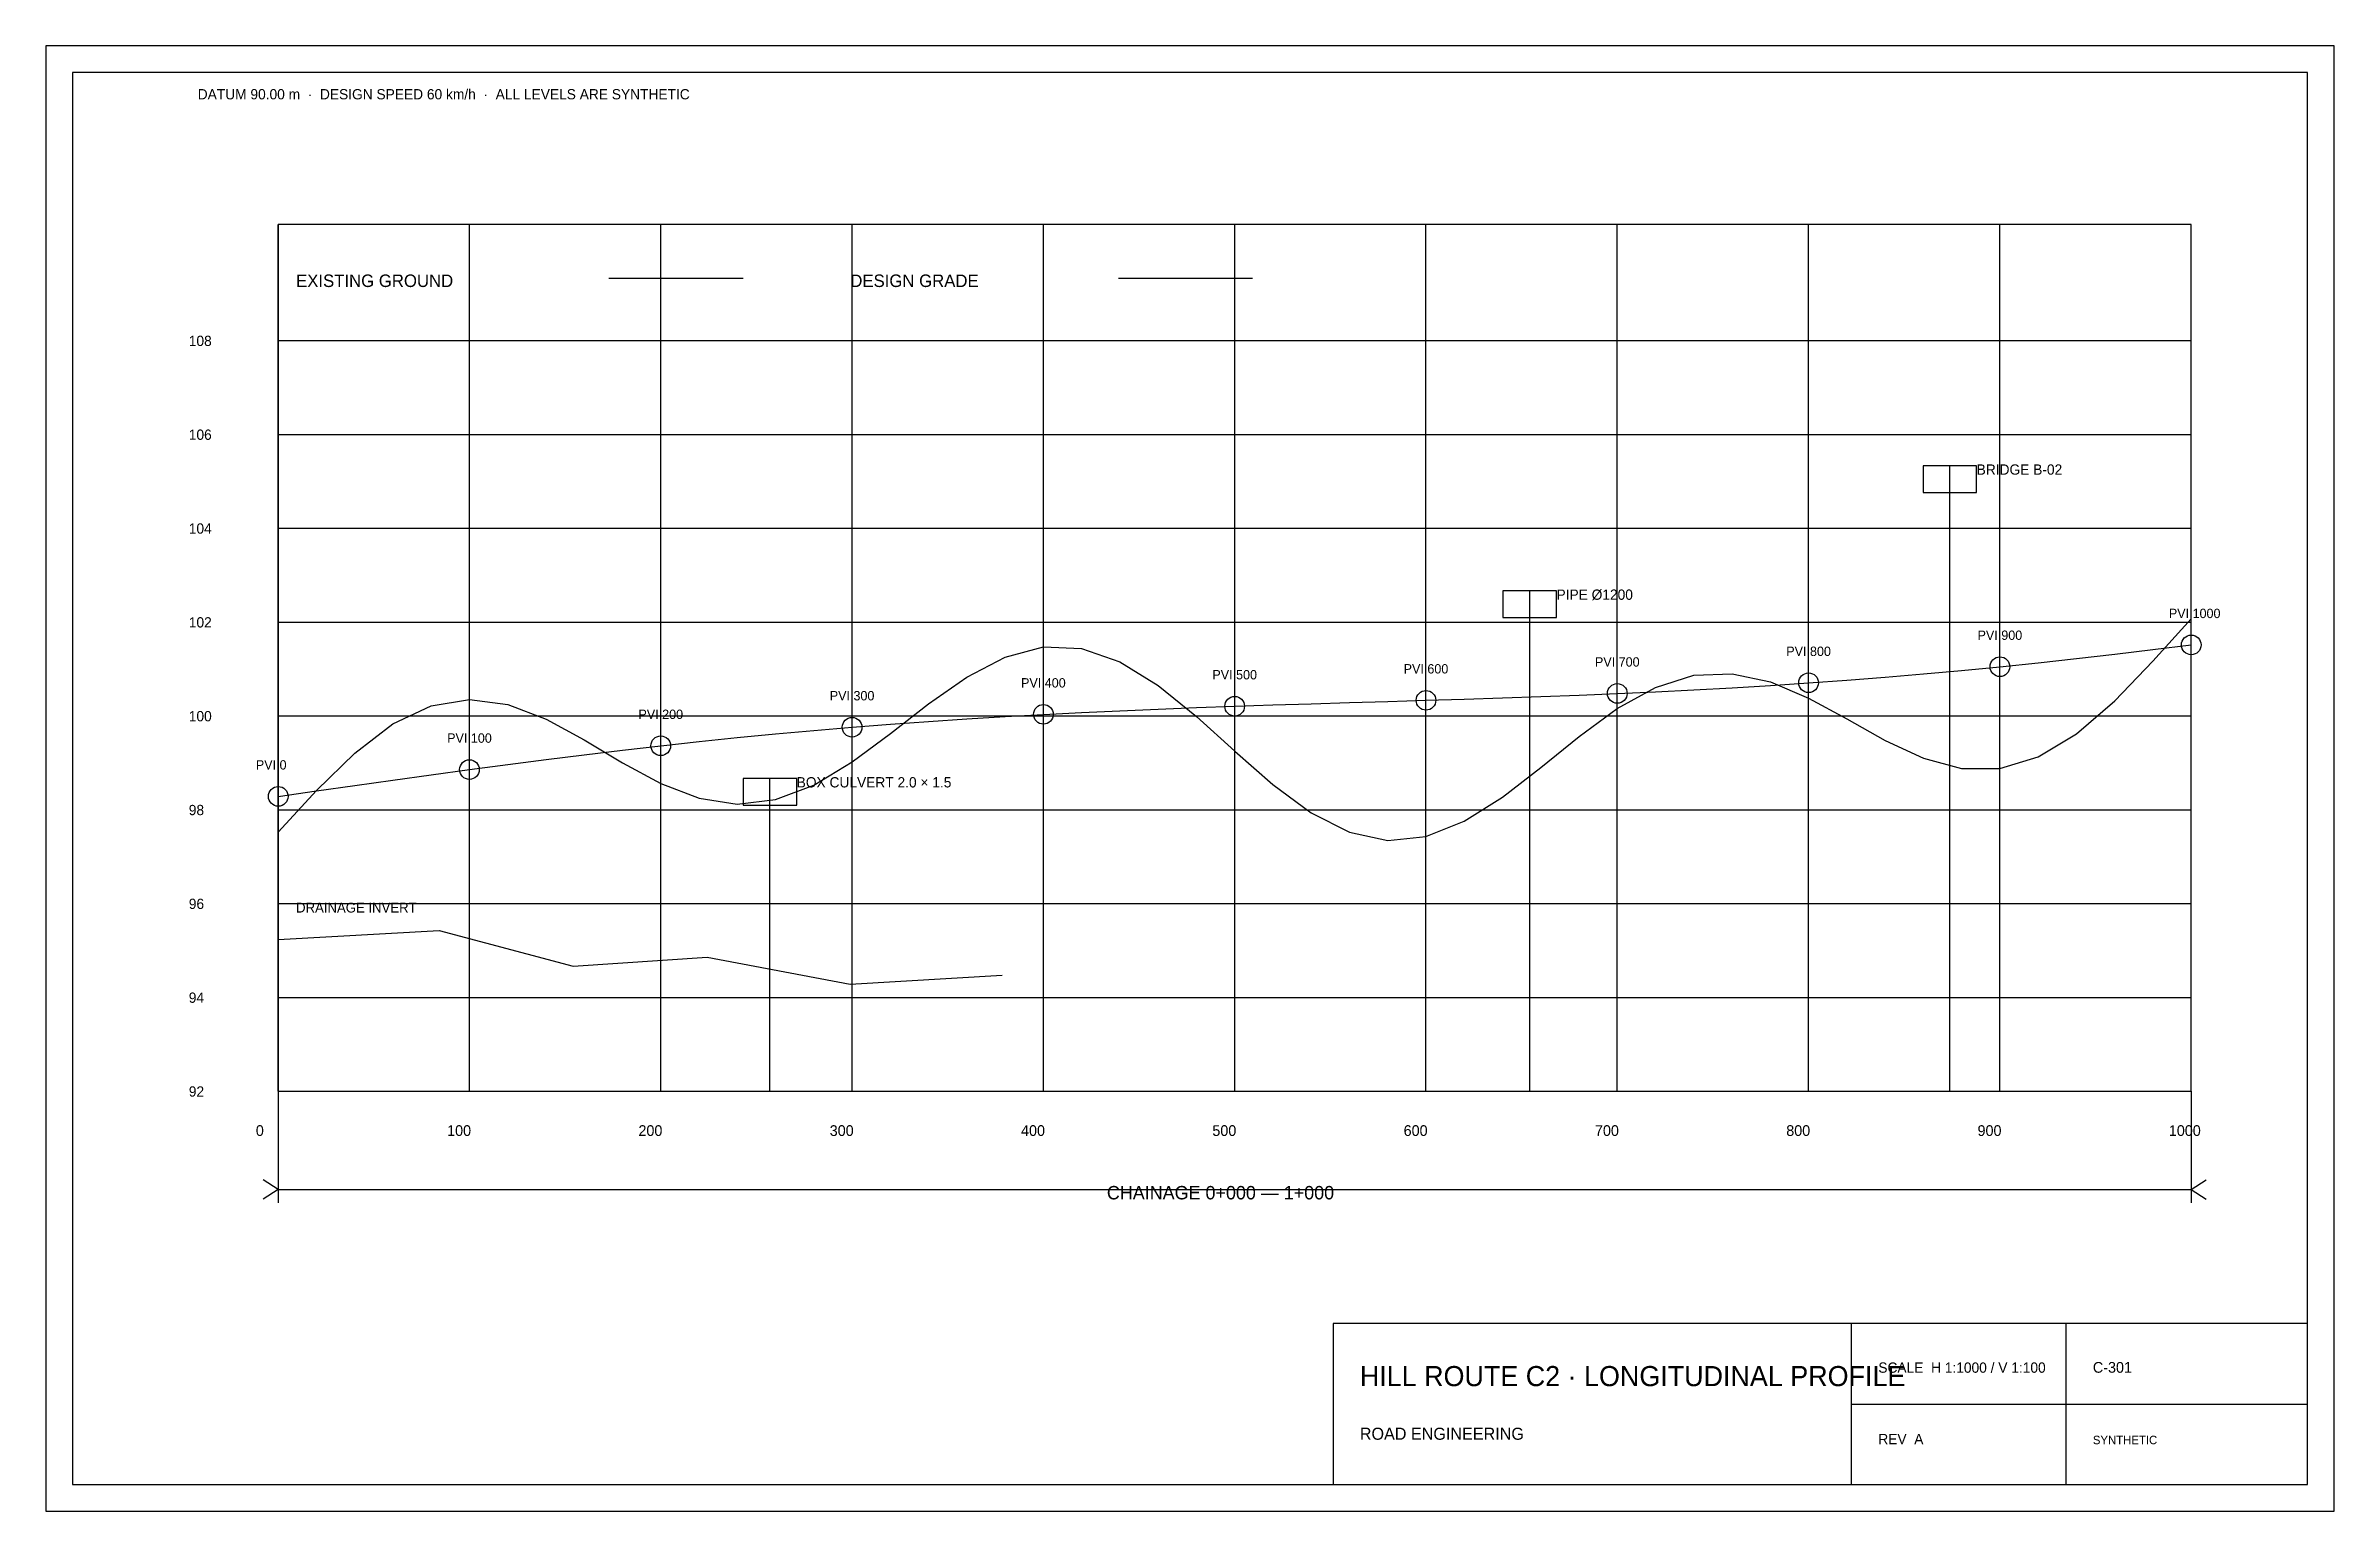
# Model space of a CAD drawing. Header units: metres. Extents: x -8 to 248, y -12 to 152.
import ezdxf

# ---------------------------------------------------------------- set-up
doc = ezdxf.new("R2010")
doc.units = ezdxf.units.M
for name, color, linetype in [('ANNO', 7, 'CONTINUOUS'), ('C-DRAIN', 4, 'CONTINUOUS'), ('C-GRADE', 3, 'CONTINUOUS'), ('C-GRID', 8, 'CONTINUOUS'), ('C-GROUND', 6, 'CONTINUOUS'), ('C-STRUCT', 2, 'CONTINUOUS'), ('DIMS', 2, 'CONTINUOUS'), ('FRAME', 7, 'CONTINUOUS'), ('TITLE', 7, 'CONTINUOUS')]:
    doc.layers.add(name, color=color, linetype=linetype)
doc.styles.get("Standard").update_dxf_attribs({"font": 'sans-serif'})

msp = doc.modelspace()

# ---------------------------------------------------------------- linework, layer by layer
at = {"layer": 'C-DRAIN'}
msp.add_lwpolyline([(18, 52), (36, 53), (51, 49), (66, 50), (82, 47), (99, 48)], dxfattribs=at)
at = {"layer": 'C-GRADE'}
for p, q in [((112, 126), (127, 126)), ((232, 35), (232, 84.95)), ((210.6, 35), (210.6, 82.51)), ((167.8, 35), (167.8, 79.52)), ((189.2, 35), (189.2, 80.71)), ((103.6, 35), (103.6, 77.18)), ((125, 35), (125, 78.09)), ((146.4, 35), (146.4, 78.75)), ((82.2, 35), (82.2, 75.74)), ((60.8, 35), (60.8, 73.66)), ((39.4, 35), (39.4, 71)), ((18, 35), (18, 68))]:
    msp.add_line(p, q, dxfattribs=at)
msp.add_lwpolyline([(18, 68), (22.28, 68.61), (26.56, 69.22), (30.84, 69.82), (35.12, 70.42), (39.4, 71), (43.68, 71.57), (47.96, 72.12), (52.24, 72.66), (56.52, 73.17), (60.8, 73.66), (65.08, 74.13), (69.36, 74.57), (73.64, 74.99), (77.92, 75.38), (82.2, 75.74), (86.48, 76.08), (90.76, 76.39), (95.04, 76.68), (99.32, 76.94), (103.6, 77.18), (107.88, 77.4), (112.16, 77.59), (116.44, 77.77), (120.72, 77.94), (125, 78.09), (129.28, 78.23), (133.56, 78.37), (137.84, 78.5), (142.12, 78.62), (146.4, 78.75), (150.68, 78.89), (154.96, 79.03), (159.24, 79.18), (163.52, 79.34), (167.8, 79.52), (172.08, 79.71), (176.36, 79.93), (180.64, 80.16), (184.92, 80.42), (189.2, 80.71), (193.48, 81.01), (197.76, 81.35), (202.04, 81.71), (206.32, 82.1), (210.6, 82.51), (214.88, 82.95), (219.16, 83.42), (223.44, 83.9), (227.72, 84.42), (232, 84.95)], dxfattribs=at)
for centre in [(232, 84.95), (210.6, 82.51), (146.4, 78.75), (167.8, 79.52), (189.2, 80.71), (82.2, 75.74), (103.6, 77.18), (125, 78.09), (60.8, 73.66), (39.4, 71), (18, 68)]:
    msp.add_circle(centre, 1.1, dxfattribs=at)
at = {"layer": 'C-GRID'}
for p, q in [((18, 35), (18, 132)), ((39.4, 35), (39.4, 132)), ((60.8, 35), (60.8, 132)), ((82.2, 35), (82.2, 132)), ((103.6, 35), (103.6, 132)), ((125, 35), (125, 132)), ((146.4, 35), (146.4, 132)), ((167.8, 35), (167.8, 132)), ((189.2, 35), (189.2, 132)), ((210.6, 35), (210.6, 132)), ((232, 35), (232, 132)), ((18, 119), (232, 119)), ((18, 108.5), (232, 108.5)), ((18, 98), (232, 98)), ((18, 87.5), (232, 87.5)), ((18, 77), (232, 77)), ((18, 66.5), (232, 66.5)), ((18, 56), (232, 56)), ((18, 45.5), (232, 45.5)), ((18, 35), (232, 35))]:
    msp.add_line(p, q, dxfattribs=at)
msp.add_lwpolyline([(18, 35), (232, 35), (232, 132), (18, 132)], close=True, dxfattribs=at)
at = {"layer": 'C-GROUND'}
msp.add_line((55, 126), (70, 126), dxfattribs=at)
msp.add_lwpolyline([(18, 64), (22.28, 68.67), (26.56, 72.84), (30.84, 76.1), (35.12, 78.15), (39.4, 78.85), (43.68, 78.27), (47.96, 76.64), (52.24, 74.31), (56.52, 71.75), (60.8, 69.44), (65.08, 67.8), (69.36, 67.14), (73.64, 67.64), (77.92, 69.27), (82.2, 71.85), (86.48, 75.02), (90.76, 78.34), (95.04, 81.35), (99.32, 83.59), (103.6, 84.72), (107.88, 84.55), (112.16, 83.06), (116.44, 80.41), (120.72, 76.93), (125, 73.07), (129.28, 69.31), (133.56, 66.15), (137.84, 63.98), (142.12, 63.07), (146.4, 63.51), (150.68, 65.22), (154.96, 67.92), (159.24, 71.24), (163.52, 74.69), (167.8, 77.82), (172.08, 80.2), (176.36, 81.55), (180.64, 81.73), (184.92, 80.8), (189.2, 78.99), (193.48, 76.66), (197.76, 74.26), (202.04, 72.27), (206.32, 71.11), (210.6, 71.11), (214.88, 72.41), (219.16, 75.01), (223.44, 78.71), (227.72, 83.14), (232, 87.85)], dxfattribs=at)
at = {"layer": 'C-STRUCT'}
for p, q in [((205, 35), (205, 105)), ((158, 35), (158, 91)), ((73, 35), (73, 70))]:
    msp.add_line(p, q, dxfattribs=at)
for points in [[(202, 102), (208, 102), (208, 105), (202, 105)], [(155, 88), (161, 88), (161, 91), (155, 91)], [(70, 67), (76, 67), (76, 70), (70, 70)]]:
    msp.add_lwpolyline(points, close=True, dxfattribs=at)
at = {"layer": 'DIMS'}
for p, q in [((18, 35), (18, 22.5)), ((232, 35), (232, 22.5)), ((18, 24), (16.31, 25.07)), ((18, 24), (16.31, 22.93)), ((18, 24), (232, 24)), ((232, 24), (233.69, 25.07)), ((232, 24), (233.69, 22.93))]:
    msp.add_line(p, q, dxfattribs=at)
at = {"layer": 'FRAME'}
for p, q in [((194, -9), (194, 9)), ((218, -9), (218, 9)), ((194, 0), (245, 0))]:
    msp.add_line(p, q, dxfattribs=at)
for points in [[(-8, -12), (248, -12), (248, 152), (-8, 152)], [(-5, -9), (245, -9), (245, 149), (-5, 149)], [(136, -9), (245, -9), (245, 9), (136, 9)]]:
    msp.add_lwpolyline(points, close=True, dxfattribs=at)

# ---------------------------------------------------------------- texts
at = {"layer": 'ANNO'}
for s, height, p in [('108', 1.15, (8, 118.4)), ('106', 1.15, (8, 107.9)), ('104', 1.15, (8, 97.4)), ('102', 1.15, (8, 86.9)), ('PVI 1000', 1.05, (229.5, 87.95)), ('PVI 800', 1.05, (186.7, 83.71)), ('PVI 900', 1.05, (208.1, 85.51)), ('PVI 500', 1.05, (122.5, 81.09)), ('PVI 600', 1.05, (143.9, 81.75)), ('PVI 700', 1.05, (165.3, 82.52)), ('PVI 300', 1.05, (79.7, 78.74)), ('PVI 400', 1.05, (101.1, 80.18)), ('100', 1.15, (8, 76.4)), ('PVI 200', 1.05, (58.3, 76.66)), ('PVI 100', 1.05, (36.9, 74)), ('PVI 0', 1.05, (15.5, 71)), ('98', 1.15, (8, 65.9)), ('96', 1.15, (8, 55.4)), ('94', 1.15, (8, 44.9)), ('92', 1.15, (8, 34.4)), ('0', 1.2, (15.5, 30)), ('100', 1.2, (36.9, 30)), ('200', 1.2, (58.3, 30)), ('300', 1.2, (79.7, 30)), ('400', 1.2, (101.1, 30)), ('500', 1.2, (122.5, 30)), ('600', 1.2, (143.9, 30)), ('700', 1.2, (165.3, 30)), ('800', 1.2, (186.7, 30)), ('900', 1.2, (208.1, 30)), ('1000', 1.2, (229.5, 30))]:
    msp.add_text(s, height=height, dxfattribs=at).set_placement(p)
at = {"layer": 'C-DRAIN'}
msp.add_text('DRAINAGE INVERT', height=1.1, dxfattribs=at).set_placement((20, 55))
at = {"layer": 'C-GRADE'}
msp.add_text('DESIGN GRADE', height=1.4, dxfattribs=at).set_placement((82, 125))
at = {"layer": 'C-GROUND'}
msp.add_text('EXISTING GROUND', height=1.4, dxfattribs=at).set_placement((20, 125))
at = {"layer": 'C-STRUCT'}
for s, p in [('BRIDGE B-02', (208, 104)), ('PIPE Ø1200', (161, 90)), ('BOX CULVERT 2.0 × 1.5', (76, 69))]:
    msp.add_text(s, height=1.15, dxfattribs=at).set_placement(p)
at = {"layer": 'DIMS'}
msp.add_text('CHAINAGE 0+000 — 1+000', height=1.5, dxfattribs=at).set_placement((110.7, 22.9))
at = {"layer": 'TITLE'}
for s, height, p in [('DATUM 90.00 m  ·  DESIGN SPEED 60 km/h  ·  ALL LEVELS ARE SYNTHETIC', 1.15, (9, 146)), ('HILL ROUTE C2 · LONGITUDINAL PROFILE', 2.25, (139, 2)), ('SCALE  H 1:1000 / V 1:100', 1.15, (197, 3.5)), ('C-301', 1.2, (221, 3.5)), ('ROAD ENGINEERING', 1.35, (139, -4)), ('REV  A', 1.15, (197, -4.5)), ('SYNTHETIC', 0.95, (221, -4.5))]:
    msp.add_text(s, height=height, dxfattribs=at).set_placement(p)

doc.saveas('drawing.dxf')
